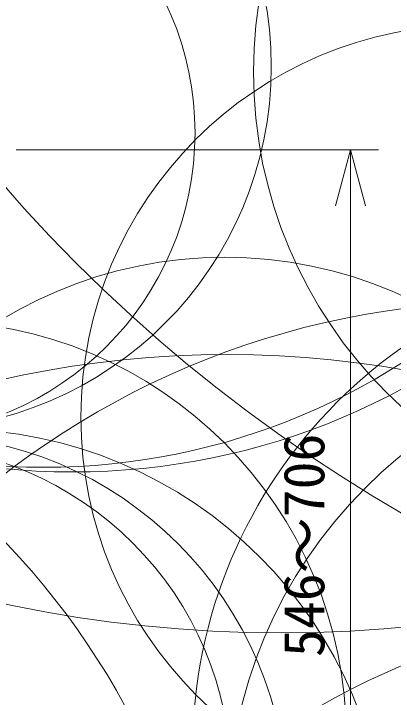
# Model space of a CAD drawing. Units: millimetres, scale not verified. Extents: x -578 to 632, y -295 to 323.
# Drawn here: x -13.54 to 3.43, y 17.22 to 47.75 of the extents above; entities that cross this region are included whole.
import ezdxf
from ezdxf.enums import TextEntityAlignment as Align

# ---------------------------------------------------------------- set-up
doc = ezdxf.new("R2010")
doc.units = ezdxf.units.MM
doc.header["$LTSCALE"] = 0.125
for name, color, linetype, lineweight in [('0-0_0', 7, 'Continuous', 20), ('0-5_SUNPO', 7, 'Continuous', 20), ('0-6_GAIKEI', 1, 'Continuous', 18)]:
    doc.layers.add(name, color=color, linetype=linetype, lineweight=lineweight)
doc.styles.add('ＭＳ ゴシック', font='')
doc.styles.get('ＭＳ ゴシック').set_extended_font_data('MS Gothic')

# ---------------------------------------------------------------- blocks, each defined once
blk = doc.blocks.new('_Open30')
at = {"layer": '0-0_0'}
blk.add_line((0, 0), (-1, 0), dxfattribs=at)
blk.add_lwpolyline([(-1, 0.26795), (0, 0), (-1, -0.26795)], dxfattribs=at)
blk = doc.blocks.new('D3')
at = {"layer": '0-5_SUNPO'}
for p, q in [((51.0666, 103.1646), (67.2729, 103.1646)), ((66.0229, 70.3646), (66.0229, 100.6646))]:
    blk.add_line(p, q, dxfattribs=at)
at = {"layer": '0-5_SUNPO', "xscale": 2.5, "yscale": 2.5, "rotation": 90}
blk.add_blockref('_Open30', (66.0229, 103.1646), dxfattribs=at)
at = {"layer": '0-5_SUNPO', "style": 'ＭＳ ゴシック'}
blk.add_text('546～706', height=1.833, rotation=90, dxfattribs=at).set_placement((65.3979, 80.5146), align=Align.BOTTOM_LEFT)

msp = doc.modelspace()

# ---------------------------------------------------------------- linework, layer by layer
at = {"layer": '0-6_GAIKEI'}
for centre, radius in [((-269.8764, 14.0454), 308.4259), ((-258.8361, 14.0451), 297.4007), ((38.9812, 86.3614), 70.3409), ((-95.8263, 14.3289), 134.3757), ((-1.5869, 79.7212), 59.6214), ((-64.7268, 28.4614), 80.8031), ((-10.9262, 58.3901), 31.1097), ((-12.1913, 57.2397), 29.7486), ((17.3944, 45.151), 20.2158), ((-18.2421, 45.3871), 16.2164), ((-18.9173, 42.4218), 13.4835), ((0.0757, 14.656), 38.4881), ((-4.1041, 17.6464), 19.2233), ((16.5006, 14.8056), 22.0478), ((8.733, -2.3165), 37.2143), ((-38.4205, 0.6172), 33.9726), ((-17.2781, 15.4194), 18.6068), ((16.9814, 11.7463), 20.9533), ((-3.9993, -12.9232), 45.4484), ((-16.2845, 9.78), 19.4103), ((-17.9525, 12.3098), 16.6362), ((-18.782, 13.5109), 14.9654)]:
    msp.add_circle(centre, radius, dxfattribs=at)
at = {"layer": '0-6_GAIKEI', "color": 7}
for centre, radius in [((6.9829, 29.7376), 17.5187), ((17.159, -12.953), 34.2828)]:
    msp.add_circle(centre, radius, dxfattribs=at)

# ---------------------------------------------------------------- block references
at = {"layer": '0-5_SUNPO'}
msp.add_blockref('D3', (-64.5005, -61.4999), dxfattribs=at)

doc.saveas('drawing.dxf')
